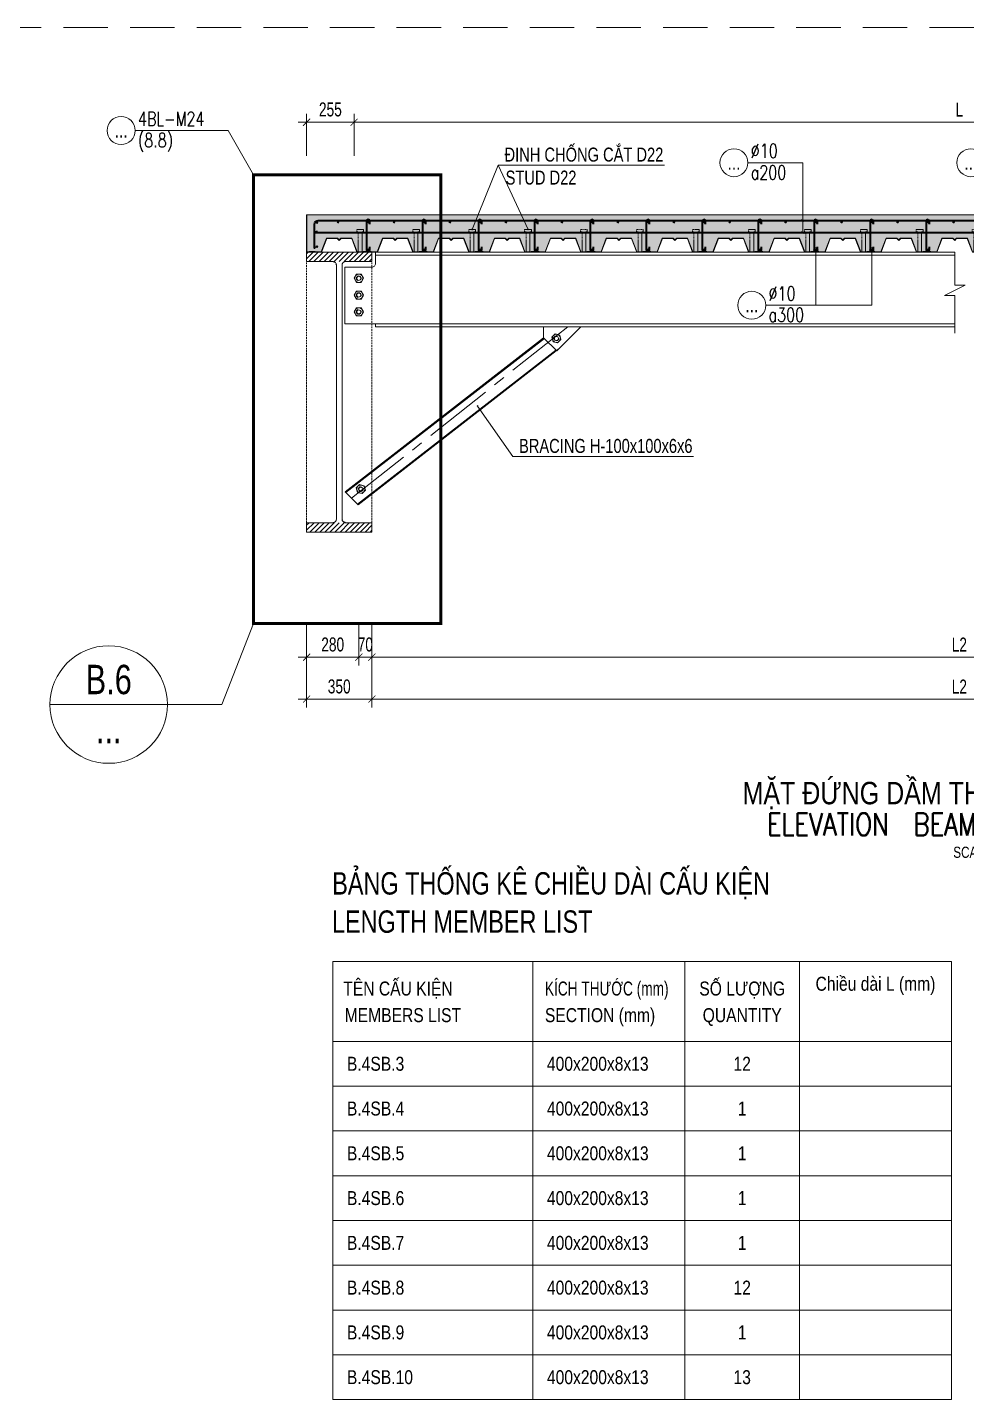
# Model space of a CAD drawing. Header units: millimetres. Extents: x 84463 to 294191, y -61495 to 44118.
# Drawn here: x 207141 to 217212, y -44938 to -30228 of the extents above; entities that cross this region are included whole.
import ezdxf
from ezdxf.enums import TextEntityAlignment as Align

# ---------------------------------------------------------------- set-up
doc = ezdxf.new("R2010")
doc.units = ezdxf.units.MM
doc.linetypes.add('CENTER2', pattern=[1.125, 0.75, -0.125, 0.125, -0.125])
doc.linetypes.add('HIDDEN2', pattern=[4.7625, 3.175, -1.5875])
for name, color, linetype, lineweight in [('NDC_S-ANNO', 7, 'Continuous', 20), ('NDC_S-BEAM FRAME-STEL', 32, 'Continuous', 18), ('NDC_S-BEAM-NAME-VERT', 7, 'Continuous', 20), ('NDC_S-CONT', 3, 'Continuous', 20), ('NDC_S-DECK', 3, 'Continuous', 20), ('NDC_S-DIMS', 1, 'Continuous', 15), ('NDC_S-FNDN-RBAR-TOP1', 4, 'Continuous', 35), ('NDC_S-HIDN', 8, 'HIDDEN2', 13), ('NDC_S-HTCH-MAT', 8, 'Continuous', 15), ('NDC_S-LEGN', 1, 'Continuous', 15), ('NDC_S-STIR', 4, 'Continuous', 35), ('NDC_S-TEXT-SYMB', 7, 'Continuous', 20), ('NDC_S-TEXT-VIE', 7, 'Continuous', 20), ('NDC_S_ANNO', 7, 'Continuous', 20), ('NDC_S_AXIS', 5, 'CENTER2', 13), ('NDC_S_DIM', 1, 'Continuous', 15), ('NDC_S_ENG TITLE', 3, 'Continuous', 20), ('NDC_S_HATCH MATERIAL', 8, 'Continuous', 13), ('NDC_S_HIDDEN', 8, 'HIDDEN2', 13), ('NDC_S_REBAR', 4, 'Continuous', 35), ('NDC_S_TEXT SYMBOL', 7, 'Continuous', 20), ('NDC_S_VN TEXT', 7, 'Continuous', 20), ('NDC_S_VN TITLE', 6, 'Continuous', 35), ('NDC_Table', 3, 'Continuous', 20)]:
    doc.layers.add(name, color=color, linetype=linetype, lineweight=lineweight)
doc.styles.add('ARIAL', font='arial.ttf', dxfattribs={"width": 0.8})
doc.styles.add('NDC_ANNO', font='', dxfattribs={"width": 0.8})
doc.styles.add('NDC_ARIAL', font='arial.ttf', dxfattribs={"width": 0.85})
doc.styles.add('NDC_DIM', font='', dxfattribs={"width": 0.75})
doc.styles.add('NDC_EN TXT', font='romans.shx', dxfattribs={"width": 0.8})
doc.styles.add('NDC_VIE TXT', font='arial.ttf', dxfattribs={"width": 0.8})
doc.styles.get('NDC_ANNO').set_extended_font_data('Dotum')
doc.styles.get('NDC_DIM').set_extended_font_data('Dotum')
doc.dimstyles.new('NDC_dim_50', dxfattribs={"dimscale": 50, "dimtxt": 2.5, "dimasz": 1.5, "dimexe": 1.5, "dimexo": 2.5, "dimgap": 1, "dimtad": 1, "dimdec": 0, "dimrnd": 0.001, "dimzin": 0, "dimdsep": 46, "dimtxsty": 'NDC_DIM', "dimblk": 'DIMMARK', "dimcen": 0, "dimdle": 1.2, "dimclrd": 256, "dimclre": 256, "dimclrt": 3, "dimadec": 0, "dimazin": 0, "dimtfac": 1, "dimtdec": 0, "dimtix": 1, "dimtofl": 0, "dimtmove": 2, "dimatfit": 3, "dimfxl": 6, "dimfxlon": 1, "dimtolj": 1, "dimtzin": 0, "dimlwd": -1, "dimlwe": -1, "dimarcsym": 0})
doc.dimstyles.new('NDC_dim_60', dxfattribs={"dimscale": 60, "dimtxt": 2.5, "dimasz": 1.5, "dimexe": 1.5, "dimexo": 2.5, "dimgap": 1, "dimtad": 1, "dimdec": 0, "dimrnd": 0.001, "dimzin": 0, "dimdsep": 46, "dimtxsty": 'NDC_DIM', "dimblk": 'DIMMARK', "dimcen": 0, "dimdle": 1.2, "dimclrd": 256, "dimclre": 256, "dimclrt": 3, "dimadec": 0, "dimazin": 0, "dimtfac": 1, "dimtdec": 0, "dimtix": 1, "dimtofl": 0, "dimtmove": 2, "dimatfit": 3, "dimfxl": 6, "dimfxlon": 1, "dimtolj": 1, "dimtzin": 0, "dimlwd": -1, "dimlwe": -1, "dimarcsym": 0})

# ---------------------------------------------------------------- blocks, each defined once
blk = doc.blocks.new('kata_block_THEP')
at = {"layer": 'NDC_S_REBAR', "color": 0}
for p, q in [((-0.5, 0), (0.5, 0)), ((-0.35, 0.35), (0.35, -0.35)), ((0.35, 0.35), (-0.35, -0.35)), ((0, 0.5), (0, -0.5))]:
    blk.add_line(p, q, dxfattribs=at)
at = {"layer": 'NDC_S_REBAR', "color": 0, "const_width": 0.0833}
blk.add_lwpolyline([(-0.5, 0, 1), (0.5, 0, 1), (-0.5, 0, 1)], format="xyb", dxfattribs=at)
blk = doc.blocks.new('*U435')
at = {"layer": 'NDC_S-STIR', "xscale": -20, "yscale": 20, "zscale": 20}
blk.add_blockref('kata_block_THEP', (0, 0), dxfattribs=at)
blk = doc.blocks.new('*U436')
at = {"layer": 'NDC_S_DIM', "color": 0, "linetype": 'ByBlock', "lineweight": -2, "transparency": 16777216}
for p in [(0, 0), (600, 0), (1200, 0), (1800, 0), (2400, 0), (3000, 0), (3600, 0), (4200, 0), (4800, 0), (5400, 0), (6000, 0), (6600, 0), (7200, 0), (7800, 0), (8400, 0), (9000, 0), (9600, 0), (10200, 0), (10800, 0), (11400, 0), (12000, 0), (12600, 0), (13200, 0)]:
    blk.add_blockref('*U435', p, dxfattribs=at)
blk = doc.blocks.new('*U433')
at = {"layer": 'NDC_S-HIDN', "ltscale": 3}
blk.add_lwpolyline([(-54, -173), (-14, -173), (-14, 43), (2, 43), (2, 67), (-70, 67), (-70, 43), (-54, 43)], close=True, dxfattribs=at)
at = {"layer": 'NDC_S_REBAR'}
blk.add_lwpolyline([(70, 123), (70, 155, 1), (34, 155), (34, -153, 1), (70, -153), (70, -121)], format="xyb", dxfattribs=at)
at = {"layer": 'NDC_S-STIR', "xscale": -20, "yscale": 20, "zscale": 20}
for p in [(52, 146), (52, -153)]:
    blk.add_blockref('kata_block_THEP', p, dxfattribs=at)
blk = doc.blocks.new('*U434')
at = {"layer": 'NDC_S_DIM', "color": 0, "linetype": 'ByBlock', "lineweight": -2, "transparency": 16777216}
for p in [(0, 0), (600, 0), (1200, 0), (1800, 0), (2400, 0), (3000, 0), (3600, 0), (4200, 0), (4800, 0), (5400, 0), (6000, 0), (6600, 0), (7200, 0), (7800, 0), (8400, 0), (9000, 0), (9600, 0), (10200, 0), (10800, 0), (11400, 0), (12000, 0), (12600, 0), (13200, 0)]:
    blk.add_blockref('*U433', p, dxfattribs=at)
blk = doc.blocks.new('*U102')
at = {"color": 0, "linetype": 'Continuous'}
for p, q in [((-8.5, 4.9), (0, 9.8)), ((-8.5, -4.9), (-8.5, 4.9)), ((8.5, 4.9), (0, 9.8)), ((8.5, -4.9), (8.5, 4.9)), ((-8.5, -4.9), (0, -9.8)), ((8.5, -4.9), (0, -9.8))]:
    blk.add_line(p, q, dxfattribs=at)
for radius in [8.5, 4.25]:
    blk.add_circle((0, 0), radius, dxfattribs=at)
blk.add_arc((0, 0), 5, 250, 160, dxfattribs=at)
blk = doc.blocks.new('DIMMARK')
at = {"layer": 'NDC_S_DIM', "color": 1}
blk.add_line((-1.5, 0), (1, 0), dxfattribs=at)
at = {"layer": 'NDC_S_DIM', "color": 2, "const_width": 0.1}
blk.add_lwpolyline([(-0.42, -0.42), (0.42, 0.42)], dxfattribs=at)
blk = doc.blocks.new('*D443')
at = {"layer": 'Defpoints', "color": 0, "transparency": 16777216}
for p in [(210645, -31244), (210135, -32279), (210645, -32279)]:
    blk.add_point(p, dxfattribs=at)
at = {"layer": 'NDC_S_DIM', "transparency": 16777216}
for p, q in [((210135, -31604), (210135, -31154)), ((210645, -31604), (210645, -31154)), ((210225, -31244), (210555, -31244))]:
    blk.add_line(p, q, dxfattribs=at)
at = {"layer": 'NDC_S_DIM', "transparency": 16777216, "xscale": 90, "yscale": 90, "zscale": 90, "rotation": 180}
blk.add_blockref('DIMMARK', (210135, -31244), dxfattribs=at)
at = {"layer": 'NDC_S_DIM', "transparency": 16777216, "xscale": 90, "yscale": 90, "zscale": 90}
blk.add_blockref('DIMMARK', (210645, -31244), dxfattribs=at)
at = {"layer": 'NDC_S_DIM', "color": 3, "transparency": 16777216, "insert": (210390, -31108), "char_height": 150, "attachment_point": 5, "style": 'NDC_DIM'}
blk.add_mtext('\\A1;255', dxfattribs=at)
blk = doc.blocks.new('*D444')
at = {"layer": 'Defpoints', "color": 0, "transparency": 16777216}
for p in [(223625, -31244), (210645, -32279), (223625, -32279)]:
    blk.add_point(p, dxfattribs=at)
at = {"layer": 'NDC_S_DIM', "transparency": 16777216}
for p, q in [((210645, -31604), (210645, -31154)), ((223625, -31604), (223625, -31154)), ((210735, -31244), (223535, -31244))]:
    blk.add_line(p, q, dxfattribs=at)
at = {"layer": 'NDC_S_DIM', "transparency": 16777216, "xscale": 90, "yscale": 90, "zscale": 90, "rotation": 180}
blk.add_blockref('DIMMARK', (210645, -31244), dxfattribs=at)
at = {"layer": 'NDC_S_DIM', "transparency": 16777216, "xscale": 90, "yscale": 90, "zscale": 90}
blk.add_blockref('DIMMARK', (223625, -31244), dxfattribs=at)
at = {"layer": 'NDC_S_DIM', "color": 3, "transparency": 16777216, "insert": (217135, -31108), "char_height": 150, "attachment_point": 5, "style": 'NDC_DIM'}
blk.add_mtext('\\A1;L', dxfattribs=at)
blk = doc.blocks.new('*D446')
at = {"layer": 'Defpoints', "color": 0, "transparency": 16777216}
for p in [(210695, -33277), (210135, -35637), (210695, -36979)]:
    blk.add_point(p, dxfattribs=at)
at = {"layer": 'NDC_S_DIM', "transparency": 16777216}
for p, q in [((210135, -36619), (210135, -37069)), ((210695, -36619), (210695, -37069)), ((210225, -36979), (210605, -36979))]:
    blk.add_line(p, q, dxfattribs=at)
at = {"layer": 'NDC_S_DIM', "transparency": 16777216, "xscale": 90, "yscale": 90, "zscale": 90, "rotation": 180}
blk.add_blockref('DIMMARK', (210135, -36979), dxfattribs=at)
at = {"layer": 'NDC_S_DIM', "transparency": 16777216, "xscale": 90, "yscale": 90, "zscale": 90}
blk.add_blockref('DIMMARK', (210695, -36979), dxfattribs=at)
at = {"layer": 'NDC_S_DIM', "color": 3, "transparency": 16777216, "insert": (210415, -36844), "char_height": 150, "attachment_point": 5, "style": 'NDC_DIM'}
blk.add_mtext('\\A1;280', dxfattribs=at)
blk = doc.blocks.new('*D447')
at = {"layer": 'Defpoints', "color": 0, "transparency": 16777216}
for p in [(210695, -33277), (210835, -35440), (210835, -36979)]:
    blk.add_point(p, dxfattribs=at)
at = {"layer": 'NDC_S_DIM', "transparency": 16777216}
for p, q in [((210695, -36619), (210695, -37069)), ((210835, -36619), (210835, -37069)), ((210605, -36979), (210515, -36979)), ((210925, -36979), (211015, -36979))]:
    blk.add_line(p, q, dxfattribs=at)
at = {"layer": 'NDC_S_DIM', "transparency": 16777216, "xscale": 90, "yscale": 90, "zscale": 90}
blk.add_blockref('DIMMARK', (210695, -36979), dxfattribs=at)
at = {"layer": 'NDC_S_DIM', "transparency": 16777216, "xscale": 90, "yscale": 90, "zscale": 90, "rotation": 180}
blk.add_blockref('DIMMARK', (210835, -36979), dxfattribs=at)
at = {"layer": 'NDC_S_DIM', "color": 3, "transparency": 16777216, "insert": (210765, -36844), "char_height": 150, "attachment_point": 5, "style": 'NDC_DIM'}
blk.add_mtext('\\A1;70', dxfattribs=at)
blk = doc.blocks.new('*D448')
at = {"layer": 'Defpoints', "color": 0, "transparency": 16777216}
for p in [(210835, -35440), (223435, -35637), (223435, -36979)]:
    blk.add_point(p, dxfattribs=at)
at = {"layer": 'NDC_S_DIM', "transparency": 16777216}
for p, q in [((210835, -36619), (210835, -37069)), ((223435, -36619), (223435, -37069)), ((210925, -36979), (223345, -36979))]:
    blk.add_line(p, q, dxfattribs=at)
at = {"layer": 'NDC_S_DIM', "transparency": 16777216, "xscale": 90, "yscale": 90, "zscale": 90, "rotation": 180}
blk.add_blockref('DIMMARK', (210835, -36979), dxfattribs=at)
at = {"layer": 'NDC_S_DIM', "transparency": 16777216, "xscale": 90, "yscale": 90, "zscale": 90}
blk.add_blockref('DIMMARK', (223435, -36979), dxfattribs=at)
at = {"layer": 'NDC_S_DIM', "color": 3, "transparency": 16777216, "insert": (217135, -36844), "char_height": 150, "attachment_point": 5, "style": 'NDC_DIM'}
blk.add_mtext('\\A1;L2', dxfattribs=at)
blk = doc.blocks.new('*D451')
at = {"layer": 'Defpoints', "color": 0, "transparency": 16777216}
for p in [(210135, -35637), (210835, -35637), (210835, -37429)]:
    blk.add_point(p, dxfattribs=at)
at = {"layer": 'NDC_S_DIM', "transparency": 16777216}
for p, q in [((210135, -37069), (210135, -37519)), ((210835, -37069), (210835, -37519)), ((210225, -37429), (210745, -37429))]:
    blk.add_line(p, q, dxfattribs=at)
at = {"layer": 'NDC_S_DIM', "transparency": 16777216, "xscale": 90, "yscale": 90, "zscale": 90, "rotation": 180}
blk.add_blockref('DIMMARK', (210135, -37429), dxfattribs=at)
at = {"layer": 'NDC_S_DIM', "transparency": 16777216, "xscale": 90, "yscale": 90, "zscale": 90}
blk.add_blockref('DIMMARK', (210835, -37429), dxfattribs=at)
at = {"layer": 'NDC_S_DIM', "color": 3, "transparency": 16777216, "insert": (210485, -37294), "char_height": 150, "attachment_point": 5, "style": 'NDC_DIM'}
blk.add_mtext('\\A1;350', dxfattribs=at)
blk = doc.blocks.new('*D452')
at = {"layer": 'Defpoints', "color": 0, "transparency": 16777216}
for p in [(210835, -35637), (223435, -35637), (223435, -37429)]:
    blk.add_point(p, dxfattribs=at)
at = {"layer": 'NDC_S_DIM', "transparency": 16777216}
for p, q in [((210835, -37069), (210835, -37519)), ((223435, -37069), (223435, -37519)), ((210925, -37429), (223345, -37429))]:
    blk.add_line(p, q, dxfattribs=at)
at = {"layer": 'NDC_S_DIM', "transparency": 16777216, "xscale": 90, "yscale": 90, "zscale": 90, "rotation": 180}
blk.add_blockref('DIMMARK', (210835, -37429), dxfattribs=at)
at = {"layer": 'NDC_S_DIM', "transparency": 16777216, "xscale": 90, "yscale": 90, "zscale": 90}
blk.add_blockref('DIMMARK', (223435, -37429), dxfattribs=at)
at = {"layer": 'NDC_S_DIM', "color": 3, "transparency": 16777216, "insert": (217135, -37294), "char_height": 150, "attachment_point": 5, "style": 'NDC_DIM'}
blk.add_mtext('\\A1;L2', dxfattribs=at)
blk = doc.blocks.new('Drawing name_symbol')
at = {"layer": 'NDC_S_ENG TITLE', "style": 'NDC_EN TXT', "width": 0.8}
blk.add_attdef('SECTDET1', text='', height=5, dxfattribs=at).set_placement((0, 1.01), align=Align.CENTER)
at = {"layer": 'NDC_S_TEXT SYMBOL', "lineweight": 25, "style": 'NDC_ANNO', "width": 0.8}
blk.add_attdef('SSCALE', text='', height=2.5, dxfattribs=at).set_placement((0, -4), align=Align.CENTER)
at = {"layer": 'NDC_S_VN TITLE', "style": 'NDC_VIE TXT', "width": 0.8}
blk.add_attdef('SECTDET2', text='', height=5, dxfattribs=at).set_placement((0, 7.97), align=Align.CENTER)
blk = doc.blocks.new('MARK4')
at = {"layer": 'NDC_S_ANNO'}
blk.add_line((-5, 0), (5, 0), dxfattribs=at)
blk.add_circle((0, 0), 5, dxfattribs=at)
blk = doc.blocks.new('*U107')
blk.add_circle((-2.5, 0), 2.5)
at = {"layer": 'NDC_S_VN TEXT', "color": 3, "style": 'NDC_EN TXT', "width": 0.75}
for tag, p in [('DK1', (0.5, 0.85)), ('KC1', (0.5, -2.97))]:
    blk.add_attdef(tag, p, '', height=2.5, dxfattribs=at)
at = {"layer": 'NDC_S_VN TEXT', "color": 7, "style": 'ARIAL', "width": 0.8}
blk.add_attdef('SH2', text='', height=2.5, dxfattribs=at).set_placement((-2.5, 0), align=Align.MIDDLE)
blk = doc.blocks.new('*U437')
at = {"layer": 'NDC_S-DECK'}
blk.add_lwpolyline([(-300, -73), (-300, -69), (-259, -69), (-257, -71), (-192, -71), (-136, 75), (-19, 75), (0, 57), (19, 75), (136, 75), (192, -71), (257, -71), (259, -69), (300, -69), (300, -73), (261, -73), (259, -75), (190, -75), (134, 71), (21, 71), (0, 51), (-21, 71), (-134, 71), (-190, -75), (-259, -75), (-261, -73)], close=True, dxfattribs=at)
blk = doc.blocks.new('*U438')
at = {"layer": 'NDC_S_DIM', "color": 0, "linetype": 'ByBlock', "lineweight": -2, "transparency": 16777216}
for p in [(0, 0), (600, 0), (1200, 0), (1800, 0), (2400, 0), (3000, 0), (3600, 0), (4200, 0), (4800, 0), (5400, 0), (6000, 0), (6600, 0), (7200, 0), (7800, 0), (8400, 0), (9000, 0), (9600, 0), (10200, 0), (10800, 0), (11400, 0), (12000, 0), (12600, 0), (13200, 0)]:
    blk.add_blockref('*U437', p, dxfattribs=at)
blk = doc.blocks.new('*U104')
blk.add_circle((-2.5, 0), 2.5)
at = {"layer": 'NDC_S_VN TEXT', "color": 3, "style": 'NDC_EN TXT', "width": 0.75}
for tag, p in [('DK1', (0.5, 0.85)), ('KC1', (0.5, -2.97))]:
    blk.add_attdef(tag, p, '', height=2.5, dxfattribs=at)
at = {"layer": 'NDC_S_VN TEXT', "color": 7, "style": 'ARIAL', "width": 0.8}
blk.add_attdef('SH2', text='', height=2.5, dxfattribs=at).set_placement((-2.5, 0), align=Align.MIDDLE)
blk = doc.blocks.new('*U105')
blk.add_circle((-2.5, 0), 2.5)
at = {"layer": 'NDC_S_VN TEXT', "color": 3, "style": 'NDC_EN TXT', "width": 0.75}
for tag, p in [('DK1', (0.5, 0.85)), ('KC1', (0.5, -2.97))]:
    blk.add_attdef(tag, p, '', height=2.5, dxfattribs=at)
at = {"layer": 'NDC_S_VN TEXT', "color": 7, "style": 'ARIAL', "width": 0.8}
blk.add_attdef('SH2', text='', height=2.5, dxfattribs=at).set_placement((-2.5, 0), align=Align.MIDDLE)
blk = doc.blocks.new('*U6091')
for p, q in [((140, 1450), (0, 1450)), ((160, 1430), (160, 70)), ((190, 1430), (190, 70)), ((210, 1450), (350, 1450)), ((140, 50), (0, 50)), ((210, 50), (350, 50))]:
    blk.add_line(p, q)
for points in [[(350, 1450), (350, 1500), (0, 1500), (0, 1450)], [(0, 50), (0, 0), (350, 0), (350, 50)]]:
    blk.add_lwpolyline(points)
for centre, start, end in [((140, 1430), 360, 450), ((210, 1430), 90, 180), ((140, 70), 270, 360), ((210, 70), 180, 270)]:
    blk.add_arc(centre, 20, start, end)

msp = doc.modelspace()

# ---------------------------------------------------------------- hatches: boundary and pattern name
at = {"layer": 'NDC_S-HTCH-MAT'}
h = msp.add_hatch(dxfattribs=at)
h.set_pattern_fill('BT-01', color=256, scale=40, pattern_type=2)
h.set_pattern_definition([(50, (-170398.75, 75262.32), (286.90407, -25.10085), [30, -330]), (355, (-170398.75, 75262.32), (-55.50053, 300.87685), [24, -264]), (100.4514, (-170374.84, 75260.23), (231.40375, 275.77582), [25.49608, -280.45684]), (46.1842, (-170398.75, 75342.32), (426.89642, -66.2076), [45, -495]), (96.6356, (-170363.18, 75336.8), (373.8651, 389.64715), [38.2441, -420.6852]), (351.1842, (-170398.75, 75342.32), (373.8648, 389.64744), [36, -396]), (21, (-170358.75, 75322.32), (238.76282, -161.04756), [30, -330]), (326, (-170358.75, 75322.32), (97.32613, 290.06002), [24, -264]), (71.4514, (-170338.86, 75308.9), (336.08905, 129.0122), [25.49608, -280.45684]), (37.5, (-170398.75, 75262.32), (4.863942, 133.157542), [0, -260.8, 0, -268, 0, -265]), (7.5, (-170398.75, 75262.32), (105.227815, 157.764685), [0, -152.8, 0, -254.8, 0, -101]), (327.5, (-170487.95, 75262.32), (213.528974, -9.02195), [0, -100, 0, -312, 0, -414]), (317.5, (-170527.95, 75262.32), (233.27447, 40.04199), [0, -130, 0, -207.2, 0, -294]), (45, (-170398.75, 75262.32), (-120.20815, 120.20815), []), (45, (-170398.75, 75311.32), (-120.20815, 120.20815), [])])
h.paths.add_polyline_path([(224135.1, -32523.3), (224135.1, -32237.5), (210139.1, -32237.5), (210139.1, -32633.5), (210162.2, -32633.5), (210164.1, -32631.5), (210184.9, -32631.5), (210225.8, -32631.5), (210293.5, -32631.6), (210348.9, -32487.5), (210465.7, -32487.5), (210484.9, -32505.9), (210504.1, -32487.5), (210621, -32487.5), (210677, -32633.5), (210742.2, -32633.5), (210744.1, -32631.5), (210784.9, -32631.5), (210825.8, -32631.5), (210893.5, -32631.6), (210948.9, -32487.5), (211065.7, -32487.5), (211084.9, -32505.9), (211104.1, -32487.5), (211221, -32487.5), (211277, -32633.5), (211342.2, -32633.5), (211344.1, -32631.5), (211384.9, -32631.5), (211425.8, -32631.5), (211493.5, -32631.6), (211548.9, -32487.5), (211665.7, -32487.5), (211684.9, -32505.9), (211704.1, -32487.5), (211821, -32487.5), (211877, -32633.5), (211942.2, -32633.5), (211944.1, -32631.5), (211984.9, -32631.5), (212025.8, -32631.5), (212093.5, -32631.6), (212148.9, -32487.5), (212265.7, -32487.5), (212284.9, -32505.9), (212304.1, -32487.5), (212421, -32487.5), (212477, -32633.5), (212542.2, -32633.5), (212544.1, -32631.5), (212584.9, -32631.5), (212625.8, -32631.5), (212693.5, -32631.6), (212748.9, -32487.5), (212865.7, -32487.5), (212884.9, -32505.9), (212904.1, -32487.5), (213021, -32487.5), (213077, -32633.5), (213142.2, -32633.5), (213144.1, -32631.5), (213184.9, -32631.5), (213225.8, -32631.5), (213293.5, -32631.6), (213348.9, -32487.5), (213465.7, -32487.5), (213484.9, -32505.9), (213504.1, -32487.5), (213621, -32487.5), (213677, -32633.5), (213742.2, -32633.5), (213744.1, -32631.5), (213784.9, -32631.5), (213825.8, -32631.5), (213893.5, -32631.6), (213948.9, -32487.5), (214065.7, -32487.5), (214084.9, -32505.9), (214104.1, -32487.5), (214221, -32487.5), (214277, -32633.5), (214342.2, -32633.5), (214344.1, -32631.5), (214384.9, -32631.5), (214425.8, -32631.5), (214493.5, -32631.6), (214548.9, -32487.5), (214665.7, -32487.5), (214684.9, -32505.9), (214704.1, -32487.5), (214821, -32487.5), (214877, -32633.5), (214942.2, -32633.5), (214944.1, -32631.5), (214984.9, -32631.5), (215025.8, -32631.5), (215093.5, -32631.6), (215148.9, -32487.5), (215265.7, -32487.5), (215284.9, -32505.9), (215304.1, -32487.5), (215421, -32487.5), (215477, -32633.5), (215542.2, -32633.5), (215544.1, -32631.5), (215584.9, -32631.5), (215625.8, -32631.5), (215693.5, -32631.6), (215748.9, -32487.5), (215865.7, -32487.5), (215884.9, -32505.9), (215904.1, -32487.5), (216021, -32487.5), (216077, -32633.5), (216142.2, -32633.5), (216144.1, -32631.5), (216184.9, -32631.5), (216225.8, -32631.5), (216293.5, -32631.6), (216348.9, -32487.5), (216465.7, -32487.5), (216484.9, -32505.9), (216504.1, -32487.5), (216621, -32487.5), (216677, -32633.5), (216742.2, -32633.5), (216744.1, -32631.5), (216784.9, -32631.5), (216825.8, -32631.5), (216893.5, -32631.6), (216948.9, -32487.5), (217065.7, -32487.5), (217084.9, -32505.9), (217104.1, -32487.5), (217221, -32487.5), (217277, -32633.5), (217342.2, -32633.5), (217344.1, -32631.5), (217384.9, -32631.5), (217425.8, -32631.5), (217493.5, -32631.6), (217548.9, -32487.5), (217665.7, -32487.5), (217684.9, -32505.9), (217704.1, -32487.5), (217821, -32487.5), (217877, -32633.5), (217942.2, -32633.5), (217944.1, -32631.5), (217984.9, -32631.5), (218025.8, -32631.5), (218093.5, -32631.6), (218148.9, -32487.5), (218265.7, -32487.5), (218284.9, -32505.9), (218304.1, -32487.5), (218421, -32487.5), (218477, -32633.5), (218542.2, -32633.5), (218544.1, -32631.5), (218584.9, -32631.5), (218625.8, -32631.5), (218693.5, -32631.6), (218748.9, -32487.5), (218865.7, -32487.5), (218884.9, -32505.9), (218904.1, -32487.5), (219021, -32487.5), (219077, -32633.5), (219142.2, -32633.5), (219144.1, -32631.5), (219184.9, -32631.5), (219225.8, -32631.5), (219293.5, -32631.6), (219348.9, -32487.5), (219465.7, -32487.5), (219484.9, -32505.9), (219504.1, -32487.5), (219621, -32487.5), (219677, -32633.5), (219742.2, -32633.5), (219744.1, -32631.5), (219784.9, -32631.5), (219825.8, -32631.5), (219893.5, -32631.6), (219948.9, -32487.5), (220065.7, -32487.5), (220084.9, -32505.9), (220104.1, -32487.5), (220221, -32487.5), (220277, -32633.5), (220342.2, -32633.5), (220344.1, -32631.5), (220384.9, -32631.5), (220425.8, -32631.5), (220493.5, -32631.6), (220548.9, -32487.5), (220665.7, -32487.5), (220684.9, -32505.9), (220704.1, -32487.5), (220821, -32487.5), (220877, -32633.5), (220942.2, -32633.5), (220944.1, -32631.5), (220984.9, -32631.5), (221025.8, -32631.5), (221093.5, -32631.7), (221148.9, -32487.5), (221265.7, -32487.5), (221284.9, -32505.9), (221304.1, -32487.5), (221421, -32487.5), (221477, -32633.5), (221542.2, -32633.5), (221544.1, -32631.5), (221584.9, -32631.5), (221625.8, -32631.5), (221693.5, -32631.7), (221748.9, -32487.5), (221865.7, -32487.5), (221884.9, -32505.9), (221904.1, -32487.5), (222021, -32487.5), (222077, -32633.5), (222142.2, -32633.5), (222144.1, -32631.5), (222184.9, -32631.5), (222225.8, -32631.5), (222293.5, -32631.8), (222348.9, -32487.5), (222465.7, -32487.5), (222484.9, -32505.9), (222504.1, -32487.5), (222621, -32487.5), (222677, -32633.5), (222742.2, -32633.5), (222744.1, -32631.5), (222784.9, -32631.5), (222825.8, -32631.5), (222893.4, -32631.9), (222948.9, -32487.5), (223065.7, -32487.5), (223084.9, -32505.9), (223104.1, -32487.5), (223221, -32487.5), (223277, -32633.5), (223342.2, -32633.5), (223344.1, -32631.5), (223384.9, -32631.5), (223425.8, -32631.5), (223493.3, -32632.2), (223548.9, -32487.5), (223665.7, -32487.5), (223684.9, -32505.9), (223704.1, -32487.5), (223821, -32487.5), (223877, -32633.5), (223942.2, -32633.5), (223944.1, -32631.5), (223984.9, -32631.5), (224025.8, -32631.5), (224092.8, -32633.5)])
at = {"layer": 'NDC_S_HATCH MATERIAL'}
h = msp.add_hatch(dxfattribs=at)
h.set_pattern_fill('ANSI31', color=256, scale=12)
edge = h.paths.add_edge_path()
edge.add_line((210135.1, -35537.5), (210135.1, -35637.5))
edge.add_line((210135.1, -35637.5), (210835.1, -35637.5))
edge.add_line((210835.1, -35637.5), (210835.1, -35537.5))
edge = h.paths.add_edge_path()
edge.add_line((210455.1, -32777.5), (210455.1, -35497.5))
edge = h.paths.add_edge_path()
edge.add_line((210515.1, -32777.5), (210515.1, -35497.5))
edge = h.paths.add_edge_path(flags=16)
edge.add_line((210415.1, -35537.5), (210135.1, -35537.5))
edge = h.paths.add_edge_path(flags=16)
edge.add_line((210415.1, -32737.5), (210135.1, -32737.5))
edge = h.paths.add_edge_path(flags=16)
edge.add_line((210555.1, -35537.5), (210835.1, -35537.5))
edge = h.paths.add_edge_path(flags=17)
edge.add_line((210555.1, -32737.5), (210835.1, -32737.5))
edge = h.paths.add_edge_path()
edge.add_line((210835.1, -32737.5), (210835.1, -32637.5))
edge.add_line((210835.1, -32637.5), (210135.1, -32637.5))
edge.add_line((210135.1, -32637.5), (210135.1, -32737.5))
edge = h.paths.add_edge_path()
edge.add_arc((210415.1, -35497.5), 40, 270, 360)
edge = h.paths.add_edge_path()
edge.add_arc((210555.1, -35497.5), 40, 180, 270)
edge = h.paths.add_edge_path()
edge.add_arc((210415.1, -32777.5), 40, 0, 90)
edge = h.paths.add_edge_path()
edge.add_arc((210555.1, -32777.5), 40, 90, 180)

# ---------------------------------------------------------------- linework, layer by layer
at = {"layer": 'NDC_S-ANNO', "linetype": 'HIDDEN2', "ltscale": 80, "const_width": 30}
msp.add_lwpolyline([(211574.4, -31808.8), (209565.3, -31808.8), (209565.3, -36618.4), (211574.4, -36618.4)], close=True, dxfattribs=at)
at = {"layer": 'NDC_S-ANNO'}
msp.add_lwpolyline([(209565.3, -36618.4), (209225.7, -37487.1), (208643.2, -37487.1)], dxfattribs=at)
at = {"layer": 'NDC_S-CONT'}
for p, q in [((210875.1, -33437.5), (210875.1, -33405.5)), ((217086.4, -33437.5), (210875.1, -33437.5)), ((210547.7, -35205.4), (210689.1, -35346.9))]:
    msp.add_line(p, q, dxfattribs=at)
for points in [[(210135.1, -32237.5), (224135.1, -32237.5)], [(210875.1, -32637.5), (217086.4, -32637.5)], [(210875.1, -32669.5), (217086.4, -32669.5)], [(217086.4, -33405.5), (210545.1, -33405.5)], [(212676.5, -33437.5), (212676.5, -33554.7), (212817.9, -33696.1), (213076.5, -33437.5)], [(212676.5, -33554.7), (210547.7, -35205.4)], [(212685, -33563.1), (210556.1, -35213.9)], [(212844.9, -33669.1), (210689.1, -35346.9)], [(212809.4, -33687.6), (210680.6, -35338.4)]]:
    msp.add_lwpolyline(points, dxfattribs=at)
msp.add_lwpolyline([(210875.1, -32637.5), (210875.1, -32757.5, -0.4142136), (210835.1, -32797.5), (210545.1, -32797.5), (210545.1, -33405.5)], format="xyb", dxfattribs=at)
at = {"layer": 'NDC_S-DECK'}
msp.add_lwpolyline([(210184.9, -32631.5), (210164.1, -32631.5), (210162.2, -32633.5), (210139.1, -32633.5), (210139.1, -32237.5), (210135.1, -32237.5), (210135.1, -32637.5), (210163.8, -32637.5), (210165.8, -32635.5), (210184.9, -32635.5)], close=True, dxfattribs=at)
at = {"layer": 'NDC_S-FNDN-RBAR-TOP1'}
msp.add_lwpolyline([(210229.2, -32578.5), (210219.1, -32595), (210219.1, -32337.5, -0.4142135), (210259.1, -32297.5), (224031.1, -32297.5, -0.4142135), (224051.1, -32317.5), (224051.1, -32595), (224041, -32578.5)], format="xyb", dxfattribs=at)
msp.add_lwpolyline([(210252.9, -32414.9), (210219.1, -32427.5), (224051.1, -32427.5), (224031.8, -32417.1)], dxfattribs=at)
at = {"layer": 'NDC_S-HIDN', "ltscale": 6}
for points in [[(210135.1, -32737.5), (210415.1, -32737.5, -0.4142136), (210455.1, -32777.5), (210455.1, -35497.5, -0.4142136), (210415.1, -35537.5), (210135.1, -35537.5)], [(210835.1, -32737.5), (210555.1, -32737.5, 0.4142136), (210515.1, -32777.5), (210515.1, -35497.5, 0.4142136), (210555.1, -35537.5), (210835.1, -35537.5)]]:
    msp.add_lwpolyline(points, format="xyb", close=True, dxfattribs=at)
at = {"layer": 'NDC_S_AXIS', "ltscale": 1000}
msp.add_lwpolyline([(212935.1, -33437.5), (210618.4, -35276.2)], dxfattribs=at)
at = {"layer": 'NDC_S_HATCH MATERIAL'}
msp.add_lwpolyline([(217086.4, -33504.7), (217086.4, -33100.6), (216976.4, -33100.6), (217196.4, -32990.6), (217086.4, -32990.6), (217086.4, -32637.5)], dxfattribs=at)
at = {"layer": 'NDC_S_HIDDEN', "ltscale": 150}
msp.add_line((185382.9, -30228), (228416.3, -30228), dxfattribs=at)
at = {"layer": 'NDC_Table'}
for p, q in [((210417.6, -40240.4), (210417.6, -44938.1)), ((210417.6, -40240.4), (217050.5, -40240.4)), ((212562.4, -40240.4), (212562.4, -44938.1)), ((214191.5, -40240.4), (214191.5, -44938.1)), ((215421.5, -40240.4), (215421.5, -44938.1)), ((217050.5, -40240.4), (217050.5, -44938.1)), ((210417.6, -41098.1), (217050.5, -41098.1)), ((210417.6, -41578.1), (217050.5, -41578.1)), ((210417.6, -42058.1), (217050.5, -42058.1)), ((210417.6, -42538.1), (217050.5, -42538.1)), ((210417.6, -43018.1), (217050.5, -43018.1)), ((210417.6, -43498.1), (217050.5, -43498.1)), ((210417.6, -43978.1), (217050.5, -43978.1)), ((210417.6, -44458.1), (217050.5, -44458.1)), ((210417.6, -44938.1), (217050.5, -44938.1))]:
    msp.add_line(p, q, dxfattribs=at)

# ---------------------------------------------------------------- block references
at = {"layer": 'NDC_S-ANNO', "xscale": 125.9999999999999, "yscale": 125.9999999999999, "zscale": 125.9999999999999}
msp.add_blockref('MARK4', (208013.2, -37487.1), dxfattribs=at)
at = {"layer": 'NDC_S-BEAM FRAME-STEL', "xscale": 2, "yscale": 2, "zscale": 2}
msp.add_blockref('*U6091', (210135.1, -35637.5), dxfattribs=at)
at = {"layer": 'NDC_S-BEAM-NAME-VERT', "yscale": 5.142857142857142, "zscale": 5.142857142857142}
for p, xscale, rotation in [((210695.1, -32917.5), 5.142857142857142, 90.0000020408364), ((210695.1, -33097.5), 5.142857142857142, 90.0000020408364), ((210695.1, -33277.5), -5.142857142857142, 89.99999795916362), ((212814.2, -33561.5), -5.142857142857143, 75.00000132397443), ((210717.1, -35177.5), -5.142857142857143, 75.00000132397443)]:
    msp.add_blockref('*U102', p, dxfattribs=dict(at, xscale=xscale, rotation=rotation))
at = {"layer": 'NDC_S-DIMS', "xscale": 60, "yscale": 60, "zscale": 60}
msp.add_blockref('*U107', (208296.2, -31333.4), dxfattribs=at).add_auto_attribs({'SH2': '...', 'DK1': '4BL-M24', 'KC1': '(8.8)'})
at = {"layer": 'NDC_S-LEGN', "xscale": 60, "yscale": 60, "zscale": 60}
for name, p, values in [('*U104', (214867.9, -31678.3), {'SH2': '...', 'DK1': '%%c10', 'KC1': 'a200'}), ('*U104', (217408.2, -31678.3), {'SH2': '...', 'DK1': '%%c10', 'KC1': 'a150'}), ('*U105', (215059.4, -33206.2), {'SH2': '...', 'DK1': '%%c10', 'KC1': 'a300'})]:
    msp.add_blockref(name, p, dxfattribs=at).add_auto_attribs(values)
at = {"layer": 'NDC_S-STIR', "xscale": -20, "yscale": 20, "zscale": 20}
for p in [(210244.6, -32320.6), (210244.6, -32578.3)]:
    msp.add_blockref('kata_block_THEP', p, dxfattribs=at)
at = {"layer": 'NDC_S_ANNO', "xscale": 48, "yscale": 48, "zscale": 48}
msp.add_blockref('Drawing name_symbol', (217450.1, -38938.8), dxfattribs=at).add_auto_attribs({'SECTDET1': 'ELEVATION  BEAM STEEL  OF TYPE 2', 'SECTDET2': 'MẶT ĐỨNG DẦM THÉP ĐIỂN HÌNH LOẠI 2', 'SSCALE': 'SCALE 1 : 60'})
at = {"layer": 'NDC_S_DIM'}
for name, p in [('*U436', (210471.7, -32314.3)), ('*U434', (210743.5, -32460.5)), ('*U438', (210484.9, -32562.5))]:
    msp.add_blockref(name, p, dxfattribs=at)

# ---------------------------------------------------------------- texts
at = {"layer": 'NDC_S-TEXT-SYMB', "style": 'NDC_ANNO', "width": 0.8}
for s, p in [('B.6', (208013.2, -37218.4)), ('...', (208013.2, -37743.8))]:
    msp.add_text(s, height=315, rotation=359.99998, dxfattribs=at).set_placement(p, align=Align.MIDDLE_CENTER)
at = {"layer": 'NDC_S-TEXT-VIE', "style": 'NDC_VIE TXT', "width": 0.75}
for s, p in [('ĐINH CHỐNG CẮT D22', (212258, -31666.2)), ('STUD D22', (212269.5, -31912.6)), ('BRACING H-100x100x6x6', (212413.3, -34789.3))]:
    msp.add_text(s, height=150, dxfattribs=at).set_placement(p)
at = {"layer": 'NDC_S-TEXT-VIE', "style": 'NDC_ARIAL', "width": 0.75}
for s, p in [('BẢNG THỐNG KÊ CHIỀU DÀI CẤU KIỆN', (212756.6, -39404.1)), ('LENGTH MEMBER LIST', (211803.6, -39814.1))]:
    msp.add_text(s, height=240, dxfattribs=at).set_placement(p, align=Align.MIDDLE_CENTER)
at = {"layer": 'NDC_S_VN TEXT', "style": 'NDC_VIE TXT'}
for s, width, p in [('TÊN CẤU KIỆN', 0.8, (211115.1, -40531.6)), ('KÍCH THƯỚC (mm)', 0.7, (213353.7, -40531.6)), ('SỐ LƯỢNG', 0.8, (214806.5, -40531.6)), ('Chiều dài L (mm)', 0.8, (216235.7, -40480.4)), ('MEMBERS LIST', 0.8, (211167.6, -40817)), ('SECTION (mm)', 0.8, (213282, -40817)), ('QUANTITY', 0.8, (214806.5, -40817)), ('12', 0.8, (214806.5, -41338.1)), ('1', 0.8, (214806.5, -41818.1)), ('1', 0.8, (214806.5, -42298.1)), ('1', 0.8, (214806.5, -42778.1)), ('1', 0.8, (214806.5, -43258.1)), ('12', 0.8, (214806.5, -43738.1)), ('1', 0.8, (214806.5, -44218.1)), ('13', 0.8, (214806.5, -44698.1))]:
    msp.add_text(s, height=150, dxfattribs=dict(at, width=width)).set_placement(p, align=Align.MIDDLE_CENTER)
at = {"layer": 'NDC_S_VN TEXT', "style": 'NDC_VIE TXT', "width": 0.8}
for s, p in [('B.4SB.3', (210567.6, -41338.1)), ('400x200x8x13', (212712.4, -41338.1)), ('B.4SB.4', (210567.6, -41818.1)), ('400x200x8x13', (212712.4, -41818.1)), ('B.4SB.5', (210567.6, -42298.1)), ('400x200x8x13', (212712.4, -42298.1)), ('B.4SB.6', (210567.6, -42778.1)), ('400x200x8x13', (212712.4, -42778.1)), ('B.4SB.7', (210567.6, -43258.1)), ('400x200x8x13', (212712.4, -43258.1)), ('B.4SB.8', (210567.6, -43738.1)), ('400x200x8x13', (212712.4, -43738.1)), ('B.4SB.9', (210567.6, -44218.1)), ('400x200x8x13', (212712.4, -44218.1)), ('B.4SB.10', (210567.6, -44698.1)), ('400x200x8x13', (212712.4, -44698.1))]:
    msp.add_text(s, height=150, dxfattribs=at).set_placement(p, align=Align.MIDDLE_LEFT)

# ---------------------------------------------------------------- dimensions: what is measured, and where the dimension line sits
at = {"layer": 'NDC_S_DIM'}
for base, p1, p2, picture, middle in [((210645.1, -31243.5), (210135.1, -32278.8), (210645.1, -32278.8), '*D443', (210390.1, -31108.4)), ((210695.1, -36979.4), (210135.1, -35637.5), (210695.1, -33277.5), '*D446', (210415.1, -36844.3)), ((210835.1, -36979.4), (210695.1, -33277.5), (210835.1, -35439.9), '*D447', (210765.1, -36844.3)), ((210835.1, -37429.4), (210135.1, -35637.5), (210835.1, -35637.5), '*D451', (210485.1, -37294.3))]:
    dim = msp.add_linear_dim(base=base, p1=p1, p2=p2, dimstyle='NDC_dim_60', override={"dimlfac": 0.5}, dxfattribs=at)
    dim.commit()
    dim.dimension.update_dxf_attribs({"geometry": picture, "text_midpoint": middle})
for base, p1, p2, text, picture, middle in [((223625.1, -31243.5), (210645.1, -32278.8), (223625.1, -32278.8), 'L', '*D444', (217135.1, -31108.4)), ((223435.1, -36979.4), (210835.1, -35439.9), (223435.1, -35637.5), 'L2', '*D448', (217135.1, -36844.3)), ((223435.1, -37429.4), (210835.1, -35637.5), (223435.1, -35637.5), 'L2', '*D452', (217135.1, -37294.3))]:
    dim = msp.add_linear_dim(base=base, p1=p1, p2=p2, text=text, dimstyle='NDC_dim_60', override={"dimlfac": 0.5}, dxfattribs=at)
    dim.commit()
    dim.dimension.update_dxf_attribs({"geometry": picture, "text_midpoint": middle})

# ---------------------------------------------------------------- leaders
at = {"layer": 'NDC_S-DIMS', "linetype": 'Continuous'}
msp.add_leader([(209565.3, -31808.8), (209293.6, -31333.4), (208296.2, -31333.4)], dimstyle='NDC_dim_50', override={"dimldrblk": 'DotSmall'}, dxfattribs=at)
at = {"layer": 'NDC_S-DIMS'}
for points, dimstyle, override in [([(211909.6, -32393.5), (212190.8, -31704.1), (213974.5, -31704.1)], 'NDC_dim_50', {"dimgap": 1, "dimtad": 0, "dimldrblk": 'DotSmall'}), ([(212509.6, -32393.5), (212190.8, -31704.1), (213974.5, -31704.1)], 'NDC_dim_50', {"dimgap": 1, "dimtad": 0, "dimldrblk": 'DotSmall'}), ([(215455.2, -32427.5), (215455.2, -31678.3), (214867.9, -31678.3)], 'NDC_dim_60', {"dimasz": 0.5, "dimldrblk": 'ArchTick'}), ([(215455.2, -32297.5), (215455.2, -31678.3), (214867.9, -31678.3)], 'NDC_dim_60', {"dimasz": 0.5, "dimldrblk": 'ArchTick'}), ([(215595.5, -32613.5), (215595.5, -33206.2), (215059.4, -33206.2)], 'NDC_dim_60', {"dimasz": 0.8, "dimgap": 1.5, "dimldrblk": 'DotBlank'}), ([(216195.5, -32613.5), (216195.5, -33206.2), (215059.4, -33206.2)], 'NDC_dim_60', {"dimasz": 0.8, "dimgap": 1.5, "dimldrblk": 'DotBlank'}), ([(211968.7, -34286.5), (212346.1, -34827.2), (214282.5, -34827.2)], 'NDC_dim_50', {"dimgap": 1, "dimtad": 0, "dimldrblk": 'DotSmall'})]:
    msp.add_leader(points, dimstyle=dimstyle, override=override, dxfattribs=at)

doc.saveas('drawing.dxf')
